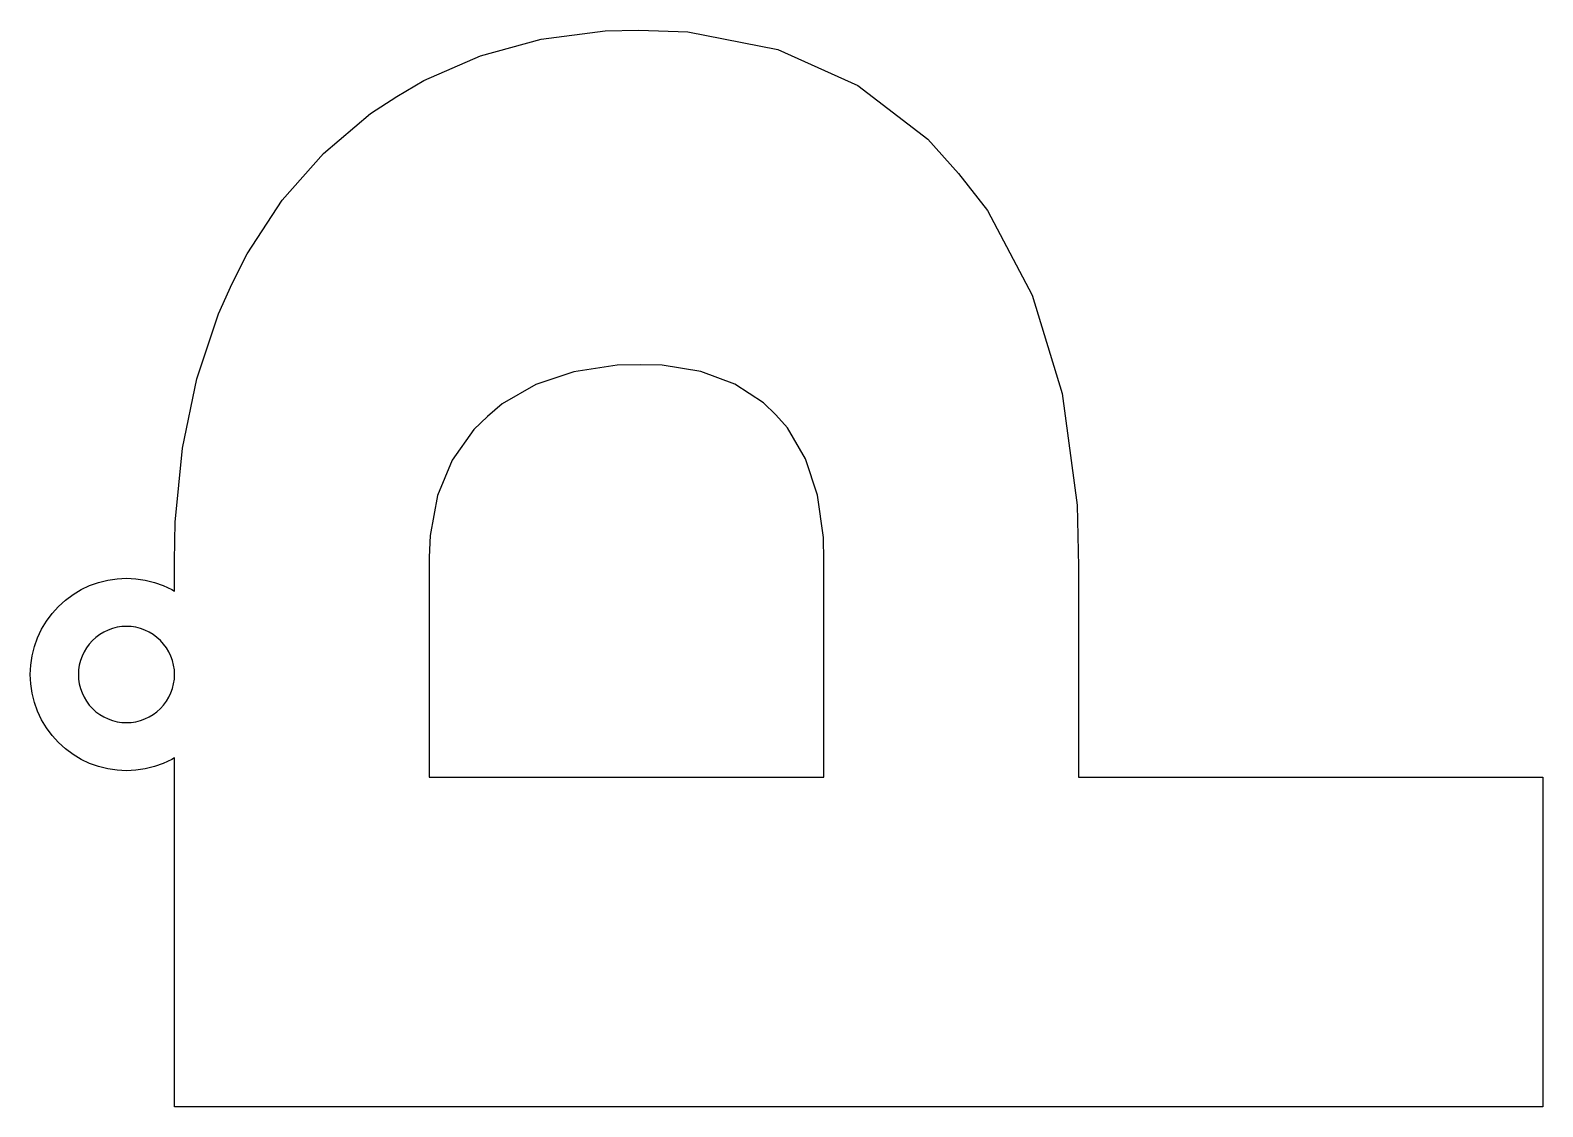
# Model space of a CAD drawing. Header units: millimetres. Extents: x -13.6 to 80.7, y 13.6 to 80.7.
import ezdxf

# ---------------------------------------------------------------- set-up
doc = ezdxf.new("R2010")
doc.units = ezdxf.units.MM

msp = doc.modelspace()

# ---------------------------------------------------------------- linework, layer by layer
at = {"color": 0}
for points in [[(-4.585, 47.625), (-4.548, 50.047), (-4.098, 54.655), (-3.198, 58.983), (-1.848, 63.029), (-0.985, 64.935), (-0.053, 66.782), (2.129, 70.123), (4.692, 73.039), (7.635, 75.528), (9.265, 76.595), (10.948, 77.587), (14.5, 79.136), (18.272, 80.167), (22.266, 80.682), (24.355, 80.725), (27.423, 80.632), (33.037, 79.517), (38.024, 77.286), (42.385, 73.937), (44.305, 71.795), (46.095, 69.491), (48.896, 64.192), (50.763, 58.062), (51.697, 51.102), (51.775, 47.275), (51.775, 34.145), (80.725, 34.145), (80.725, 13.585), (-4.585, 13.585), (-4.585, 35.355), (-4.757, 35.252), (-5.289, 35), (-5.843, 34.802), (-6.414, 34.658), (-6.997, 34.572), (-7.585, 34.543), (-8.173, 34.572), (-8.756, 34.658), (-9.327, 34.802), (-9.881, 35), (-10.413, 35.252), (-10.918, 35.554), (-11.391, 35.905), (-11.828, 36.301), (-12.223, 36.737), (-12.574, 37.21), (-12.877, 37.715), (-13.128, 38.247), (-13.327, 38.801), (-13.47, 39.373), (-13.556, 39.955), (-13.585, 40.543), (-13.556, 41.131), (-13.47, 41.714), (-13.327, 42.285), (-13.128, 42.839), (-12.877, 43.372), (-12.574, 43.877), (-12.223, 44.35), (-11.828, 44.786), (-11.391, 45.181), (-10.918, 45.532), (-10.413, 45.835), (-9.881, 46.086), (-9.327, 46.285), (-8.756, 46.428), (-8.173, 46.514), (-7.585, 46.543), (-6.997, 46.514), (-6.414, 46.428), (-5.843, 46.285), (-5.289, 46.086), (-4.757, 45.835), (-4.585, 45.732), (-4.585, 47.625)], [(35.905, 34.145), (35.905, 47.625), (35.874, 49.088), (35.499, 51.72), (34.751, 53.998), (33.63, 55.922), (32.915, 56.735), (32.143, 57.486), (30.34, 58.66), (28.229, 59.442), (25.811, 59.832), (24.475, 59.865), (23.007, 59.832), (20.319, 59.43), (17.931, 58.625), (15.843, 57.417), (14.925, 56.645), (14.069, 55.814), (12.723, 53.909), (11.815, 51.712), (11.347, 49.222), (11.295, 47.855), (11.295, 34.145), (35.905, 34.145)], [(-8.17, 43.486), (-8.456, 43.414), (-8.733, 43.315), (-8.999, 43.189), (-9.252, 43.038), (-9.488, 42.862), (-9.706, 42.664), (-9.904, 42.446), (-10.079, 42.21), (-10.231, 41.957), (-10.357, 41.691), (-10.456, 41.414), (-10.527, 41.128), (-10.571, 40.837), (-10.585, 40.543), (-10.571, 40.249), (-10.527, 39.958), (-10.456, 39.672), (-10.357, 39.395), (-10.231, 39.129), (-10.079, 38.876), (-9.904, 38.64), (-9.706, 38.422), (-9.488, 38.224), (-9.252, 38.049), (-8.999, 37.897), (-8.733, 37.772), (-8.456, 37.672), (-8.17, 37.601), (-7.879, 37.558), (-7.585, 37.543), (-7.291, 37.558), (-7, 37.601), (-6.714, 37.672), (-6.437, 37.772), (-6.171, 37.897), (-5.918, 38.049), (-5.682, 38.224), (-5.464, 38.422), (-5.266, 38.64), (-5.091, 38.876), (-4.939, 39.129), (-4.813, 39.395), (-4.714, 39.672), (-4.643, 39.958), (-4.599, 40.249), (-4.585, 40.543), (-4.599, 40.837), (-4.643, 41.128), (-4.714, 41.414), (-4.813, 41.691), (-4.939, 41.957), (-5.091, 42.21), (-5.266, 42.446), (-5.464, 42.664), (-5.682, 42.862), (-5.918, 43.038), (-6.171, 43.189), (-6.437, 43.315), (-6.714, 43.414), (-7, 43.486), (-7.291, 43.529), (-7.585, 43.543), (-7.879, 43.529), (-8.17, 43.486)]]:
    msp.add_lwpolyline(points, dxfattribs=at)

doc.saveas('drawing.dxf')
